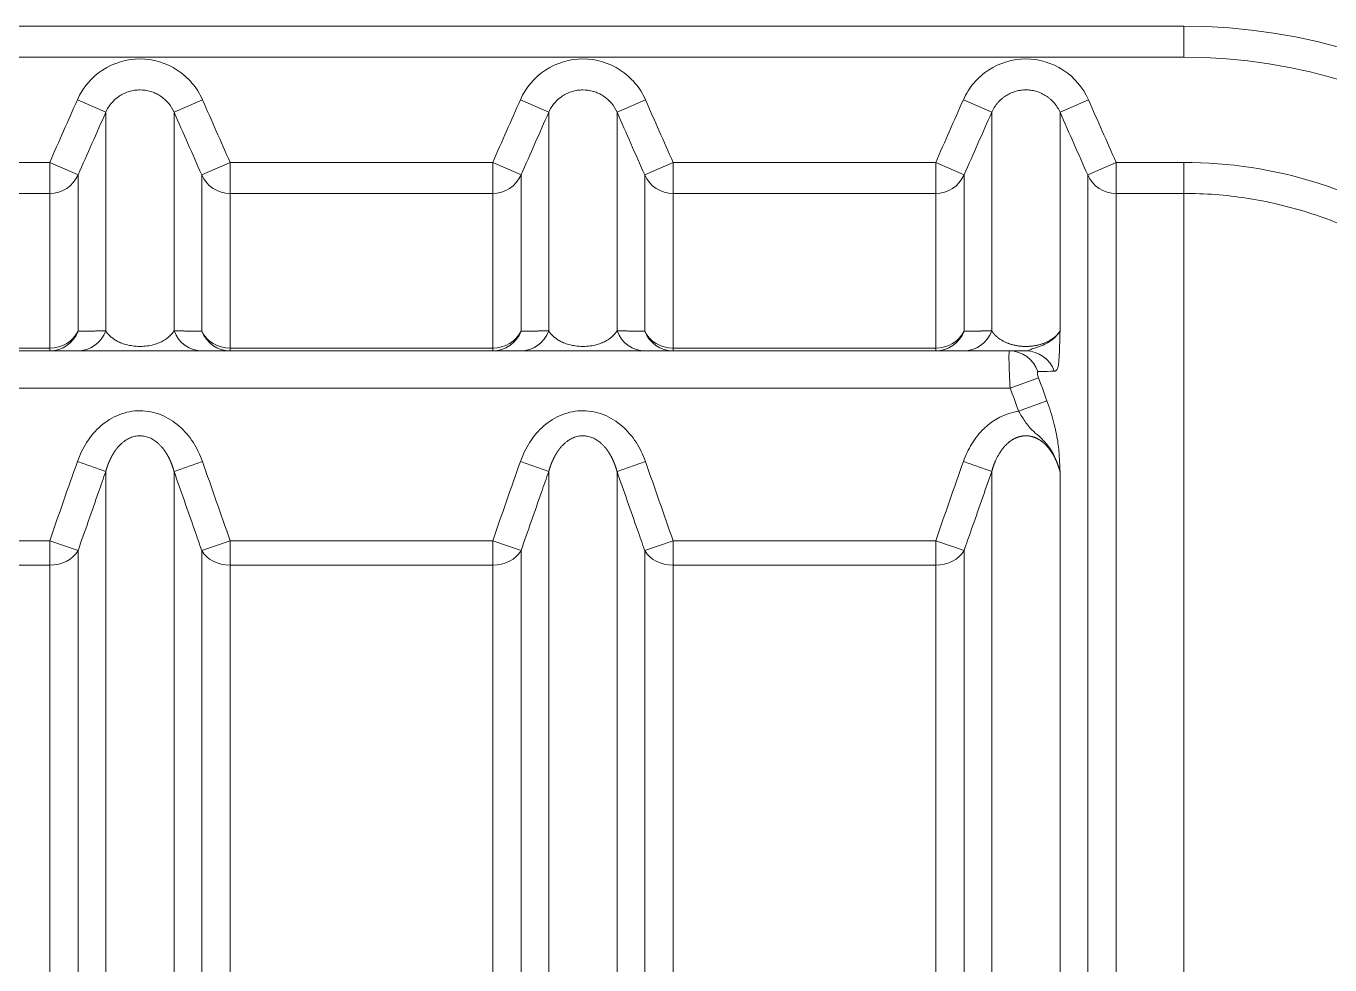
# Model space of a CAD drawing. Header units: millimetres. Extents: x 4664 to 8864, y -38 to 2932.
# Drawn here: x 8226.1 to 8281, y 2253.3 to 2292.8 of the extents above; entities that cross this region are included whole.
import ezdxf

# ---------------------------------------------------------------- set-up
doc = ezdxf.new("R2010")
doc.units = ezdxf.units.MM

msp = doc.modelspace()

# ---------------------------------------------------------------- linework, layer by layer
at = {"lineweight": 5}
for p, q in [((8112.339, 2292.815), (8274.819, 2292.815)), ((8274.819, 2291.509), (8274.819, 2292.815)), ((8274.819, 2291.509), (8112.339, 2291.509)), ((8228.245, 2289.714), (8229.44, 2289.187)), ((8233.507, 2289.714), (8232.313, 2289.187)), ((8246.894, 2289.714), (8248.088, 2289.187)), ((8252.156, 2289.714), (8250.961, 2289.187)), ((8265.542, 2289.714), (8266.737, 2289.187)), ((8270.805, 2289.714), (8269.61, 2289.187)), ((8229.44, 2279.979), (8229.44, 2289.187)), ((8232.313, 2279.979), (8232.313, 2289.187)), ((8248.088, 2279.979), (8248.088, 2289.187)), ((8250.961, 2279.979), (8250.961, 2289.187)), ((8266.737, 2279.979), (8266.737, 2289.187)), ((8269.61, 2279.979), (8269.61, 2289.187)), ((8216.024, 2287.073), (8227.08, 2287.073)), ((8227.08, 2287.073), (8228.274, 2286.546)), ((8227.08, 2287.073), (8227.08, 2279.135)), ((8234.673, 2287.073), (8233.478, 2286.546)), ((8234.673, 2287.073), (8245.728, 2287.073)), ((8234.673, 2287.073), (8234.673, 2279.135)), ((8245.728, 2287.073), (8246.923, 2286.546)), ((8245.728, 2287.073), (8245.728, 2279.135)), ((8253.321, 2287.073), (8252.127, 2286.546)), ((8253.321, 2287.073), (8264.377, 2287.073)), ((8253.321, 2287.073), (8253.321, 2279.135)), ((8264.377, 2287.073), (8265.572, 2286.546)), ((8264.377, 2287.073), (8264.377, 2279.135)), ((8271.97, 2287.073), (8270.775, 2286.546)), ((8271.97, 2287.073), (8274.819, 2287.073)), ((8271.97, 2224.879), (8271.97, 2287.073)), ((8274.819, 2287.073), (8274.819, 2224.879)), ((8228.274, 2286.546), (8228.274, 2279.962)), ((8233.478, 2279.962), (8233.478, 2286.546)), ((8246.923, 2286.546), (8246.923, 2279.962)), ((8252.127, 2279.962), (8252.127, 2286.546)), ((8265.572, 2279.962), (8265.572, 2286.546)), ((8270.775, 2286.546), (8270.775, 2225.776)), ((8227.08, 2285.768), (8216.024, 2285.768)), ((8245.728, 2285.768), (8234.673, 2285.768)), ((8264.377, 2285.768), (8253.321, 2285.768)), ((8274.819, 2285.768), (8271.97, 2285.768)), ((8267.481, 2279.135), (8119.677, 2279.135)), ((8216.024, 2279.255), (8227.08, 2279.255)), ((8234.673, 2279.255), (8245.728, 2279.255)), ((8253.321, 2279.255), (8264.377, 2279.255)), ((8268.707, 2278.004), (8267.512, 2277.568)), ((8119.646, 2277.568), (8267.512, 2277.568)), ((8269.062, 2277.028), (8267.867, 2276.594)), ((8229.44, 2274.057), (8228.245, 2274.478)), ((8232.313, 2274.057), (8233.507, 2274.478)), ((8248.088, 2274.057), (8246.894, 2274.478)), ((8250.961, 2274.057), (8252.156, 2274.478)), ((8266.737, 2274.057), (8265.542, 2274.478)), ((8229.44, 2222.134), (8229.44, 2274.057)), ((8232.313, 2217.773), (8232.313, 2274.057)), ((8248.088, 2217.773), (8248.088, 2274.057)), ((8250.961, 2217.773), (8250.961, 2274.057)), ((8266.737, 2218.648), (8266.737, 2274.057)), ((8269.61, 2221.962), (8269.61, 2274.057)), ((8216.024, 2271.134), (8227.08, 2271.134)), ((8228.274, 2270.722), (8227.08, 2271.134)), ((8227.08, 2271.134), (8227.08, 2234.135)), ((8233.478, 2270.722), (8234.673, 2271.134)), ((8234.673, 2271.134), (8245.728, 2271.134)), ((8234.673, 2217.553), (8234.673, 2271.134)), ((8246.923, 2270.722), (8245.728, 2271.134)), ((8245.728, 2217.553), (8245.728, 2271.134)), ((8252.127, 2270.722), (8253.321, 2271.134)), ((8253.321, 2271.134), (8264.377, 2271.134)), ((8253.321, 2271.134), (8253.321, 2217.553)), ((8265.572, 2270.722), (8264.377, 2271.134)), ((8264.377, 2271.134), (8264.377, 2217.514)), ((8228.274, 2234.352), (8228.274, 2270.722)), ((8233.478, 2270.722), (8233.478, 2218.747)), ((8246.923, 2218.747), (8246.923, 2270.722)), ((8252.127, 2270.722), (8252.127, 2218.747)), ((8265.572, 2270.722), (8265.572, 2218.785)), ((8227.08, 2270.114), (8216.024, 2270.114)), ((8245.728, 2270.114), (8234.673, 2270.114)), ((8264.377, 2270.114), (8253.321, 2270.114))]:
    msp.add_line(p, q, dxfattribs=at)
for radius in [24.377, 23.071]:
    msp.add_arc((8274.819, 2268.437), radius, 20.0316, 90, dxfattribs=at)
at = {"lineweight": 5, "extrusion": (0, 0, -1)}
for centre, major_axis, ratio, start_param, end_param in [((8227.08, 2287.073), (1.306, 0), 0.998861, 0.415831, 1.570796), ((8234.673, 2287.073), (1.306, 0), 0.998861, 1.570796, 2.725761), ((8245.728, 2287.073), (1.306, 0), 0.998861, 0.415831, 1.570796), ((8253.321, 2287.073), (1.306, 0), 0.998861, 1.570796, 2.725761), ((8264.377, 2287.073), (-1.306, 0), 0.998861, 3.557424, 4.712389), ((8271.97, 2287.073), (-1.306, 0), 0.998861, 4.712389, 5.867354), ((8227.08, 2280.441), (1.306, 0), 0.907984, 0.415831, 1.570796), ((8227.08, 2280.441), (0, -1.306), 0.98331, 5.087935, 6.283185), ((8228.245, 2280.441), (0, -1.306), 0.978111, 5.074213, 6.283185), ((8233.507, 2280.441), (0, -1.306), 0.978111, 0, 1.208972), ((8234.673, 2280.441), (1.306, 0), 0.907984, 1.570796, 2.725761), ((8234.673, 2280.441), (0, -1.306), 0.98331, 0, 1.19525), ((8245.728, 2280.441), (1.306, 0), 0.907984, 0.415831, 1.570796), ((8245.728, 2280.441), (0, -1.306), 0.98331, 5.087935, 6.283185), ((8246.894, 2280.441), (0, -1.306), 0.978111, 5.074213, 6.283185), ((8252.156, 2280.441), (0, -1.306), 0.978111, 0, 1.208972), ((8253.321, 2280.441), (1.306, 0), 0.907984, 1.570796, 2.725761), ((8253.321, 2280.441), (0, -1.306), 0.98331, 0, 1.19525), ((8264.377, 2280.441), (-1.306, 0), 0.907984, 3.557424, 4.712389), ((8264.377, 2280.441), (0, -1.306), 0.98331, 5.087935, 6.283185), ((8265.542, 2280.441), (0, -1.306), 0.978111, 5.074213, 6.283185), ((8267.481, 2277.829), (0, -1.306), 0.971, 3.141593, 4.370438), ((8268.175, 2277.829), (0, -1.306), 0.973612, 3.141593, 4.362978), ((8227.08, 2271.134), (-1.306, 0), 0.780444, 3.557424, 4.712389), ((8234.673, 2271.134), (-1.306, 0), 0.780444, 4.712389, 5.867354), ((8245.728, 2271.134), (-1.306, 0), 0.780444, 3.557424, 4.712389), ((8253.321, 2271.134), (-1.306, 0), 0.780444, 4.712389, 5.867354), ((8264.377, 2271.134), (1.306, 0), 0.780444, 0.415831, 1.570796)]:
    msp.add_ellipse(centre, major_axis=major_axis, ratio=ratio, start_param=start_param, end_param=end_param, dxfattribs=at)
at = {"lineweight": 5}
for points, knots in [([(8228.245, 2289.714), (8228.471, 2290.226), (8228.841, 2290.66), (8229.771, 2291.267), (8230.326, 2291.431), (8231.428, 2291.43), (8231.985, 2291.265), (8232.679, 2290.811), (8232.889, 2290.627), (8233.248, 2290.203), (8233.395, 2289.97), (8233.507, 2289.714)], [0, 0, 0, 0, 0.25, 0.25, 0.5, 0.5, 0.75, 0.75, 0.875, 0.875, 1, 1, 1, 1]), ([(8246.894, 2289.714), (8247.119, 2290.226), (8247.49, 2290.66), (8248.42, 2291.267), (8248.974, 2291.431), (8250.077, 2291.43), (8250.634, 2291.265), (8251.328, 2290.811), (8251.538, 2290.627), (8251.897, 2290.203), (8252.043, 2289.97), (8252.156, 2289.714)], [0, 0, 0, 0, 0.25, 0.25, 0.5, 0.5, 0.75, 0.75, 0.875, 0.875, 1, 1, 1, 1]), ([(8270.805, 2289.714), (8270.579, 2290.226), (8270.208, 2290.66), (8269.278, 2291.267), (8268.724, 2291.431), (8267.621, 2291.43), (8267.064, 2291.265), (8266.37, 2290.811), (8266.161, 2290.627), (8265.802, 2290.203), (8265.655, 2289.97), (8265.542, 2289.714)], [0, 0, 0, 0, 0.25, 0.25, 0.5, 0.5, 0.75, 0.75, 0.875, 0.875, 1, 1, 1, 1]), ([(8232.313, 2289.187), (8232.251, 2289.327), (8232.171, 2289.455), (8232.024, 2289.628), (8231.97, 2289.683), (8231.857, 2289.783), (8231.797, 2289.829), (8231.671, 2289.911), (8231.604, 2289.948), (8231.467, 2290.012), (8231.396, 2290.039), (8231.18, 2290.103), (8231.027, 2290.126), (8230.801, 2290.126), (8230.726, 2290.12), (8230.576, 2290.099), (8230.501, 2290.082), (8230.357, 2290.039), (8230.287, 2290.013), (8230.15, 2289.949), (8230.083, 2289.912), (8229.892, 2289.788), (8229.779, 2289.688), (8229.582, 2289.455), (8229.501, 2289.327), (8229.44, 2289.187)], [0, 0, 0, 0, 0.125, 0.125, 0.1875, 0.1875, 0.25, 0.25, 0.3125, 0.3125, 0.375, 0.375, 0.5, 0.5, 0.5625, 0.5625, 0.625, 0.625, 0.6875, 0.6875, 0.75, 0.75, 0.875, 0.875, 1, 1, 1, 1]), ([(8250.961, 2289.187), (8250.9, 2289.327), (8250.82, 2289.455), (8250.673, 2289.628), (8250.619, 2289.683), (8250.506, 2289.783), (8250.446, 2289.829), (8250.32, 2289.911), (8250.253, 2289.948), (8250.115, 2290.012), (8250.045, 2290.039), (8249.828, 2290.103), (8249.676, 2290.126), (8249.45, 2290.126), (8249.375, 2290.12), (8249.225, 2290.099), (8249.15, 2290.082), (8249.006, 2290.039), (8248.935, 2290.013), (8248.798, 2289.949), (8248.731, 2289.912), (8248.541, 2289.788), (8248.428, 2289.688), (8248.23, 2289.455), (8248.15, 2289.327), (8248.088, 2289.187)], [0, 0, 0, 0, 0.125, 0.125, 0.1875, 0.1875, 0.25, 0.25, 0.3125, 0.3125, 0.375, 0.375, 0.5, 0.5, 0.5625, 0.5625, 0.625, 0.625, 0.6875, 0.6875, 0.75, 0.75, 0.875, 0.875, 1, 1, 1, 1]), ([(8266.737, 2289.187), (8266.754, 2289.225), (8266.772, 2289.263), (8266.811, 2289.335), (8266.832, 2289.371), (8266.876, 2289.439), (8266.899, 2289.473), (8266.948, 2289.537), (8266.999, 2289.599), (8267.081, 2289.684), (8267.168, 2289.763), (8267.26, 2289.834), (8267.355, 2289.897), (8267.453, 2289.952), (8267.554, 2289.999), (8267.656, 2290.039), (8267.725, 2290.061), (8267.829, 2290.089), (8267.898, 2290.103), (8268.002, 2290.117), (8268.036, 2290.12), (8268.088, 2290.124), (8268.114, 2290.125), (8268.139, 2290.125), (8268.156, 2290.126), (8268.165, 2290.126), (8268.241, 2290.126), (8268.31, 2290.121), (8268.448, 2290.103), (8268.517, 2290.089), (8268.621, 2290.061), (8268.69, 2290.039), (8268.792, 2290), (8268.893, 2289.952), (8268.991, 2289.897), (8269.087, 2289.834), (8269.178, 2289.763), (8269.266, 2289.685), (8269.348, 2289.599), (8269.399, 2289.537), (8269.447, 2289.473), (8269.471, 2289.44), (8269.515, 2289.371), (8269.536, 2289.336), (8269.575, 2289.263), (8269.593, 2289.225), (8269.61, 2289.187)], [0, 0, 0, 0, 0.03125, 0.03125, 0.0625, 0.0625, 0.09375, 0.09375, 0.125, 0.15625, 0.1875, 0.21875, 0.25, 0.28125, 0.3125, 0.34375, 0.375, 0.375, 0.4375, 0.4375, 0.46875, 0.46875, 0.484375, 0.492188, 0.492188, 0.5, 0.5, 0.5625, 0.5625, 0.625, 0.625, 0.65625, 0.6875, 0.71875, 0.75, 0.78125, 0.8125, 0.84375, 0.875, 0.90625, 0.90625, 0.9375, 0.9375, 0.96875, 0.96875, 1, 1, 1, 1]), ([(8274.819, 2287.073), (8276.742, 2287.073), (8278.614, 2286.783), (8280.895, 2286.064), (8281.349, 2285.902), (8282.235, 2285.546), (8282.669, 2285.352), (8283.945, 2284.722), (8284.76, 2284.24), (8286.322, 2283.148), (8287.069, 2282.534), (8288.442, 2281.22), (8289.075, 2280.514), (8290.232, 2279.008), (8290.76, 2278.201), (8291.681, 2276.523), (8292.077, 2275.652), (8292.405, 2274.749)], [0, 0, 0, 0, 0.25, 0.25, 0.3125, 0.3125, 0.375, 0.375, 0.5, 0.5, 0.625, 0.625, 0.75, 0.75, 0.875, 0.875, 1, 1, 1, 1]), ([(8291.178, 2274.303), (8290.873, 2275.143), (8290.505, 2275.953), (8289.862, 2277.124), (8289.632, 2277.508), (8289.144, 2278.254), (8288.888, 2278.615), (8288.08, 2279.666), (8287.492, 2280.323), (8286.534, 2281.24), (8286.202, 2281.535), (8285.512, 2282.101), (8285.156, 2282.371), (8284.067, 2283.133), (8283.308, 2283.582), (8282.121, 2284.167), (8281.717, 2284.348), (8280.893, 2284.679), (8280.471, 2284.83), (8279.198, 2285.231), (8278.338, 2285.431), (8276.596, 2285.7), (8275.713, 2285.768), (8274.819, 2285.768)], [0, 0, 0, 0, 0.125, 0.125, 0.1875, 0.1875, 0.25, 0.25, 0.375, 0.375, 0.4375, 0.4375, 0.5, 0.5, 0.625, 0.625, 0.6875, 0.6875, 0.75, 0.75, 0.875, 0.875, 1, 1, 1, 1]), ([(8229.44, 2279.979), (8229.484, 2279.907), (8229.539, 2279.837), (8229.646, 2279.734), (8229.686, 2279.7), (8229.775, 2279.633), (8229.825, 2279.6), (8229.935, 2279.537), (8229.996, 2279.506), (8230.133, 2279.449), (8230.208, 2279.423), (8230.372, 2279.377), (8230.464, 2279.357), (8230.661, 2279.33), (8230.768, 2279.322), (8230.979, 2279.322), (8231.086, 2279.329), (8231.283, 2279.356), (8231.376, 2279.376), (8231.542, 2279.422), (8231.618, 2279.449), (8231.755, 2279.506), (8231.815, 2279.536), (8231.981, 2279.63), (8232.069, 2279.698), (8232.213, 2279.836), (8232.269, 2279.907), (8232.313, 2279.979)], [0, 0, 0, 0, 0.125, 0.125, 0.1875, 0.1875, 0.25, 0.25, 0.3125, 0.3125, 0.375, 0.375, 0.4375, 0.4375, 0.5, 0.5, 0.5625, 0.5625, 0.625, 0.625, 0.6875, 0.6875, 0.75, 0.75, 0.875, 0.875, 1, 1, 1, 1]), ([(8248.088, 2279.979), (8248.132, 2279.907), (8248.188, 2279.837), (8248.295, 2279.734), (8248.335, 2279.7), (8248.424, 2279.633), (8248.473, 2279.6), (8248.584, 2279.537), (8248.645, 2279.506), (8248.781, 2279.449), (8248.856, 2279.423), (8249.021, 2279.377), (8249.113, 2279.357), (8249.31, 2279.33), (8249.417, 2279.322), (8249.628, 2279.322), (8249.734, 2279.329), (8249.932, 2279.356), (8250.025, 2279.376), (8250.191, 2279.422), (8250.267, 2279.449), (8250.403, 2279.506), (8250.464, 2279.536), (8250.629, 2279.63), (8250.718, 2279.698), (8250.861, 2279.836), (8250.917, 2279.907), (8250.961, 2279.979)], [0, 0, 0, 0, 0.125, 0.125, 0.1875, 0.1875, 0.25, 0.25, 0.3125, 0.3125, 0.375, 0.375, 0.4375, 0.4375, 0.5, 0.5, 0.5625, 0.5625, 0.625, 0.625, 0.6875, 0.6875, 0.75, 0.75, 0.875, 0.875, 1, 1, 1, 1]), ([(8266.737, 2279.979), (8266.732, 2279.979), (8266.722, 2279.978), (8266.707, 2279.978), (8266.693, 2279.978), (8266.678, 2279.978), (8266.663, 2279.978), (8266.649, 2279.977), (8266.634, 2279.977), (8266.619, 2279.977), (8266.605, 2279.977), (8266.59, 2279.977), (8266.576, 2279.976), (8266.561, 2279.976), (8266.547, 2279.976), (8266.532, 2279.976), (8266.518, 2279.976), (8266.503, 2279.975), (8266.489, 2279.975), (8266.475, 2279.975), (8266.46, 2279.975), (8266.446, 2279.975), (8266.432, 2279.974), (8266.418, 2279.974), (8266.403, 2279.974), (8266.389, 2279.974), (8266.375, 2279.974), (8266.361, 2279.973), (8266.347, 2279.973), (8266.333, 2279.973), (8266.319, 2279.973), (8266.304, 2279.973), (8266.29, 2279.972), (8266.276, 2279.972), (8266.263, 2279.972), (8266.249, 2279.972), (8266.235, 2279.972), (8266.221, 2279.971), (8266.207, 2279.971), (8266.193, 2279.971), (8266.179, 2279.971), (8266.165, 2279.971), (8266.152, 2279.97), (8266.138, 2279.97), (8266.124, 2279.97), (8266.111, 2279.97), (8266.097, 2279.97), (8266.083, 2279.969), (8266.07, 2279.969), (8266.056, 2279.969), (8266.043, 2279.969), (8266.029, 2279.969), (8266.016, 2279.968), (8266.002, 2279.968), (8265.989, 2279.968), (8265.975, 2279.968), (8265.962, 2279.968), (8265.948, 2279.967), (8265.935, 2279.967), (8265.922, 2279.967), (8265.908, 2279.967), (8265.895, 2279.967), (8265.882, 2279.966), (8265.869, 2279.966), (8265.856, 2279.966), (8265.842, 2279.966), (8265.829, 2279.966), (8265.816, 2279.966), (8265.803, 2279.965), (8265.79, 2279.965), (8265.777, 2279.965), (8265.764, 2279.965), (8265.751, 2279.965), (8265.738, 2279.964), (8265.725, 2279.964), (8265.712, 2279.964), (8265.699, 2279.964), (8265.686, 2279.964), (8265.673, 2279.963), (8265.661, 2279.963), (8265.648, 2279.963), (8265.635, 2279.963), (8265.622, 2279.963), (8265.61, 2279.962), (8265.597, 2279.962), (8265.584, 2279.962), (8265.576, 2279.962), (8265.572, 2279.962)], [0, 0, 0, 0, 0.011921, 0.023839, 0.035752, 0.047661, 0.059566, 0.071468, 0.083365, 0.095258, 0.107147, 0.119033, 0.130914, 0.142792, 0.154665, 0.166535, 0.178401, 0.190263, 0.202121, 0.213975, 0.225826, 0.237672, 0.249515, 0.261354, 0.273189, 0.28502, 0.296847, 0.308671, 0.320491, 0.332307, 0.34412, 0.355928, 0.367733, 0.379535, 0.391332, 0.403126, 0.414916, 0.426703, 0.438486, 0.450265, 0.462041, 0.473813, 0.485581, 0.497346, 0.509107, 0.520865, 0.532619, 0.54437, 0.556117, 0.56786, 0.5796, 0.591337, 0.60307, 0.614799, 0.626525, 0.638248, 0.649967, 0.661683, 0.673395, 0.685104, 0.69681, 0.708512, 0.720211, 0.731906, 0.743598, 0.755287, 0.766972, 0.778654, 0.790333, 0.802008, 0.813681, 0.825349, 0.837015, 0.848678, 0.860337, 0.871993, 0.883646, 0.895295, 0.906942, 0.918585, 0.930225, 0.941862, 0.953496, 0.965126, 0.976754, 0.988379, 1, 1, 1, 1]), ([(8269.61, 2279.979), (8269.609, 2279.977), (8269.608, 2279.975), (8269.605, 2279.971), (8269.603, 2279.967), (8269.601, 2279.964), (8269.598, 2279.96), (8269.596, 2279.956), (8269.593, 2279.953), (8269.591, 2279.949), (8269.589, 2279.945), (8269.586, 2279.942), (8269.584, 2279.938), (8269.581, 2279.935), (8269.579, 2279.931), (8269.576, 2279.927), (8269.574, 2279.924), (8269.571, 2279.92), (8269.569, 2279.917), (8269.566, 2279.913), (8269.563, 2279.91), (8269.561, 2279.906), (8269.558, 2279.903), (8269.555, 2279.899), (8269.553, 2279.896), (8269.55, 2279.892), (8269.547, 2279.889), (8269.545, 2279.885), (8269.542, 2279.882), (8269.539, 2279.878), (8269.537, 2279.875), (8269.534, 2279.871), (8269.531, 2279.868), (8269.528, 2279.865), (8269.525, 2279.861), (8269.523, 2279.858), (8269.52, 2279.854), (8269.517, 2279.851), (8269.514, 2279.848), (8269.511, 2279.844), (8269.508, 2279.841), (8269.505, 2279.838), (8269.502, 2279.834), (8269.499, 2279.831), (8269.496, 2279.828), (8269.494, 2279.825), (8269.491, 2279.821), (8269.488, 2279.818), (8269.485, 2279.815), (8269.482, 2279.812), (8269.478, 2279.808), (8269.475, 2279.805), (8269.472, 2279.802), (8269.469, 2279.799), (8269.466, 2279.796), (8269.463, 2279.792), (8269.46, 2279.789), (8269.457, 2279.786), (8269.454, 2279.783), (8269.451, 2279.78), (8269.447, 2279.777), (8269.444, 2279.774), (8269.441, 2279.77), (8269.438, 2279.767), (8269.435, 2279.764), (8269.431, 2279.761), (8269.428, 2279.758), (8269.425, 2279.755), (8269.422, 2279.752), (8269.418, 2279.749), (8269.415, 2279.746), (8269.412, 2279.743), (8269.408, 2279.74), (8269.405, 2279.737), (8269.402, 2279.734), (8269.398, 2279.731), (8269.395, 2279.728), (8269.392, 2279.725), (8269.388, 2279.722), (8269.385, 2279.719), (8269.382, 2279.717), (8269.378, 2279.714), (8269.375, 2279.711), (8269.371, 2279.708), (8269.368, 2279.705), (8269.364, 2279.702), (8269.361, 2279.699), (8269.357, 2279.696), (8269.354, 2279.694), (8269.35, 2279.691), (8269.347, 2279.688), (8269.343, 2279.685), (8269.34, 2279.683), (8269.336, 2279.68), (8269.333, 2279.677), (8269.329, 2279.674), (8269.326, 2279.672), (8269.322, 2279.669), (8269.318, 2279.666), (8269.315, 2279.663), (8269.311, 2279.661), (8269.308, 2279.658), (8269.304, 2279.655), (8269.3, 2279.653), (8269.297, 2279.65), (8269.293, 2279.648), (8269.289, 2279.645), (8269.286, 2279.642), (8269.282, 2279.64), (8269.278, 2279.637), (8269.275, 2279.635), (8269.271, 2279.632), (8269.267, 2279.629), (8269.263, 2279.627), (8269.26, 2279.624), (8269.256, 2279.622), (8269.252, 2279.619), (8269.248, 2279.617), (8269.245, 2279.614), (8269.241, 2279.612), (8269.222, 2279.6), (8269.189, 2279.579), (8269.137, 2279.55), (8269.084, 2279.523), (8269.03, 2279.497), (8268.974, 2279.474), (8268.917, 2279.451), (8268.859, 2279.431), (8268.8, 2279.412), (8268.739, 2279.395), (8268.678, 2279.38), (8268.617, 2279.366), (8268.554, 2279.355), (8268.491, 2279.345), (8268.428, 2279.336), (8268.364, 2279.33), (8268.3, 2279.325), (8268.236, 2279.323), (8268.175, 2279.322), (8268.115, 2279.322), (8268.058, 2279.325), (8268, 2279.328), (8267.943, 2279.334), (8267.886, 2279.34), (8267.829, 2279.349), (8267.773, 2279.358), (8267.717, 2279.369), (8267.662, 2279.382), (8267.607, 2279.395), (8267.553, 2279.411), (8267.5, 2279.427), (8267.447, 2279.445), (8267.395, 2279.465), (8267.345, 2279.485), (8267.295, 2279.507), (8267.247, 2279.531), (8267.199, 2279.556), (8267.153, 2279.582), (8267.122, 2279.602), (8267.103, 2279.614), (8267.096, 2279.618), (8267.09, 2279.623), (8267.083, 2279.627), (8267.076, 2279.632), (8267.069, 2279.637), (8267.063, 2279.641), (8267.056, 2279.646), (8267.049, 2279.651), (8267.043, 2279.655), (8267.036, 2279.66), (8267.03, 2279.665), (8267.023, 2279.67), (8267.017, 2279.675), (8267.01, 2279.68), (8267.004, 2279.685), (8266.998, 2279.69), (8266.991, 2279.695), (8266.985, 2279.7), (8266.979, 2279.705), (8266.973, 2279.71), (8266.967, 2279.715), (8266.96, 2279.721), (8266.954, 2279.726), (8266.948, 2279.731), (8266.942, 2279.737), (8266.936, 2279.742), (8266.93, 2279.747), (8266.924, 2279.753), (8266.918, 2279.758), (8266.913, 2279.764), (8266.907, 2279.769), (8266.901, 2279.775), (8266.895, 2279.781), (8266.89, 2279.786), (8266.884, 2279.792), (8266.879, 2279.798), (8266.873, 2279.803), (8266.867, 2279.809), (8266.862, 2279.815), (8266.857, 2279.821), (8266.851, 2279.827), (8266.846, 2279.833), (8266.841, 2279.839), (8266.835, 2279.845), (8266.83, 2279.851), (8266.825, 2279.857), (8266.82, 2279.863), (8266.815, 2279.869), (8266.81, 2279.875), (8266.805, 2279.881), (8266.8, 2279.888), (8266.795, 2279.894), (8266.79, 2279.9), (8266.786, 2279.907), (8266.781, 2279.913), (8266.776, 2279.919), (8266.772, 2279.926), (8266.767, 2279.932), (8266.763, 2279.939), (8266.758, 2279.945), (8266.754, 2279.952), (8266.75, 2279.959), (8266.745, 2279.965), (8266.741, 2279.972), (8266.738, 2279.976), (8266.737, 2279.979)], [0, 0, 0, 0, 0.002514, 0.005021, 0.00752, 0.010013, 0.012498, 0.014977, 0.017448, 0.019913, 0.02237, 0.02482, 0.027263, 0.029699, 0.032128, 0.03455, 0.036964, 0.039372, 0.041773, 0.044166, 0.046552, 0.048932, 0.051304, 0.053669, 0.056027, 0.058378, 0.060722, 0.063059, 0.065389, 0.067711, 0.070027, 0.072336, 0.074637, 0.076931, 0.079219, 0.081499, 0.083772, 0.086038, 0.088297, 0.090549, 0.092794, 0.095031, 0.097262, 0.099486, 0.101702, 0.103912, 0.106114, 0.108309, 0.110498, 0.112679, 0.114853, 0.11702, 0.11918, 0.121333, 0.123478, 0.125617, 0.127749, 0.129873, 0.131991, 0.134101, 0.136205, 0.138301, 0.14039, 0.142473, 0.144548, 0.146616, 0.148677, 0.150731, 0.152778, 0.154818, 0.15685, 0.158876, 0.160895, 0.162906, 0.164911, 0.166909, 0.168899, 0.170883, 0.172859, 0.174828, 0.176791, 0.178746, 0.180694, 0.182635, 0.18457, 0.186497, 0.188417, 0.19033, 0.192236, 0.194135, 0.196027, 0.197912, 0.19979, 0.201661, 0.203525, 0.205382, 0.207231, 0.209074, 0.21091, 0.212739, 0.214561, 0.216376, 0.218183, 0.219984, 0.221778, 0.223565, 0.225345, 0.227118, 0.228883, 0.230642, 0.232394, 0.234139, 0.235877, 0.237608, 0.239332, 0.241049, 0.242759, 0.244462, 0.246158, 0.247847, 0.249529, 0.270675, 0.290846, 0.310051, 0.328303, 0.345614, 0.362001, 0.377483, 0.392086, 0.405836, 0.41877, 0.430929, 0.442364, 0.453136, 0.463321, 0.473004, 0.48229, 0.491292, 0.50014, 0.50808, 0.516138, 0.524408, 0.532974, 0.541916, 0.5513, 0.561186, 0.571624, 0.582656, 0.594318, 0.60664, 0.619647, 0.633362, 0.647801, 0.66298, 0.678912, 0.695608, 0.713077, 0.731328, 0.750365, 0.753403, 0.756464, 0.759548, 0.762654, 0.765783, 0.768934, 0.772108, 0.775306, 0.778525, 0.781768, 0.785034, 0.788322, 0.791633, 0.794967, 0.798324, 0.801703, 0.805106, 0.808531, 0.81198, 0.815451, 0.818945, 0.822462, 0.826003, 0.829566, 0.833151, 0.83676, 0.840392, 0.844047, 0.847725, 0.851426, 0.85515, 0.858897, 0.862666, 0.866459, 0.870275, 0.874114, 0.877976, 0.881861, 0.885769, 0.8897, 0.893654, 0.897631, 0.901631, 0.905654, 0.909701, 0.91377, 0.917862, 0.921978, 0.926116, 0.930278, 0.934462, 0.93867, 0.942901, 0.947155, 0.951432, 0.955732, 0.960055, 0.964401, 0.96877, 0.973162, 0.977577, 0.982016, 0.986477, 0.990962, 0.995469, 1, 1, 1, 1]), ([(8268.175, 2279.135), (8268.217, 2279.135), (8268.259, 2279.144), (8268.357, 2279.179), (8268.415, 2279.206), (8268.55, 2279.255), (8268.603, 2279.273), (8268.712, 2279.311), (8268.769, 2279.331), (8268.925, 2279.391), (8269.013, 2279.433), (8269.238, 2279.558), (8269.341, 2279.643), (8269.505, 2279.812), (8269.564, 2279.896), (8269.61, 2279.979)], [0, 0, 0, 0, 0.125, 0.125, 0.25, 0.25, 0.3125, 0.3125, 0.375, 0.375, 0.5, 0.5, 0.75, 0.75, 1, 1, 1, 1]), ([(8269.61, 2279.979), (8269.606, 2279.812), (8269.601, 2279.643), (8269.591, 2279.303), (8269.586, 2279.132), (8269.574, 2278.878), (8269.569, 2278.794), (8269.56, 2278.673), (8269.557, 2278.633), (8269.548, 2278.557), (8269.542, 2278.521), (8269.522, 2278.421), (8269.501, 2278.367), (8269.446, 2278.295), (8269.412, 2278.277), (8269.37, 2278.276)], [0, 0, 0, 0, 0.25, 0.25, 0.5, 0.5, 0.625, 0.625, 0.6875, 0.6875, 0.75, 0.75, 0.875, 0.875, 1, 1, 1, 1]), ([(8267.512, 2277.568), (8267.5, 2277.764), (8267.49, 2277.964), (8267.477, 2278.247), (8267.474, 2278.337), (8267.468, 2278.509), (8267.465, 2278.591), (8267.461, 2278.814), (8267.461, 2278.934), (8267.467, 2279.094), (8267.473, 2279.135), (8267.481, 2279.135)], [0, 0, 0, 0, 0.25, 0.25, 0.375, 0.375, 0.5, 0.5, 0.75, 0.75, 1, 1, 1, 1]), ([(8268.676, 2278.267), (8268.67, 2278.267), (8268.666, 2278.264), (8268.659, 2278.251), (8268.657, 2278.24), (8268.656, 2278.21), (8268.658, 2278.191), (8268.665, 2278.145), (8268.671, 2278.118), (8268.687, 2278.062), (8268.696, 2278.033), (8268.707, 2278.004)], [0, 0, 0, 0, 0.162741, 0.162741, 0.357273, 0.357273, 0.563028, 0.563028, 0.782241, 0.782241, 1, 1, 1, 1]), ([(8269.37, 2278.276), (8269.172, 2278.273), (8268.97, 2278.271), (8268.735, 2278.268), (8268.705, 2278.267), (8268.676, 2278.267)], [0, 0, 0, 0, 0.875371, 0.875371, 1, 1, 1, 1]), ([(8269.062, 2277.028), (8269.17, 2276.731), (8269.263, 2276.435), (8269.379, 2276.002), (8269.412, 2275.863), (8269.47, 2275.595), (8269.493, 2275.465), (8269.531, 2275.219), (8269.545, 2275.104), (8269.566, 2274.883), (8269.574, 2274.778), (8269.593, 2274.464), (8269.602, 2274.261), (8269.61, 2274.057)], [0, 0, 0, 0, 0.25, 0.25, 0.375, 0.375, 0.5, 0.5, 0.625, 0.625, 0.75, 0.75, 1, 1, 1, 1]), ([(8233.507, 2274.478), (8233.407, 2274.763), (8233.277, 2275.033), (8232.951, 2275.537), (8232.753, 2275.77), (8232.301, 2276.164), (8232.041, 2276.329), (8231.487, 2276.551), (8231.184, 2276.613), (8230.585, 2276.615), (8230.281, 2276.556), (8229.722, 2276.334), (8229.461, 2276.171), (8229.005, 2275.777), (8228.807, 2275.544), (8228.479, 2275.039), (8228.346, 2274.764), (8228.245, 2274.478)], [0, 0, 0, 0, 0.125, 0.125, 0.25, 0.25, 0.375, 0.375, 0.5, 0.5, 0.625, 0.625, 0.75, 0.75, 0.875, 0.875, 1, 1, 1, 1]), ([(8252.156, 2274.478), (8252.055, 2274.763), (8251.925, 2275.033), (8251.6, 2275.537), (8251.402, 2275.77), (8250.95, 2276.164), (8250.689, 2276.329), (8250.136, 2276.551), (8249.832, 2276.613), (8249.233, 2276.615), (8248.93, 2276.556), (8248.37, 2276.334), (8248.109, 2276.171), (8247.654, 2275.777), (8247.456, 2275.544), (8247.127, 2275.039), (8246.994, 2274.764), (8246.894, 2274.478)], [0, 0, 0, 0, 0.125, 0.125, 0.25, 0.25, 0.375, 0.375, 0.5, 0.5, 0.625, 0.625, 0.75, 0.75, 0.875, 0.875, 1, 1, 1, 1]), ([(8265.542, 2274.478), (8265.635, 2274.74), (8265.752, 2274.988), (8266.04, 2275.455), (8266.214, 2275.676), (8266.808, 2276.248), (8267.318, 2276.521), (8267.867, 2276.594)], [0, 0, 0, 0, 0.25, 0.25, 0.5, 0.5, 1, 1, 1, 1]), ([(8269.61, 2274.057), (8269.522, 2274.396), (8269.382, 2274.743), (8269.063, 2275.202), (8268.936, 2275.342), (8268.695, 2275.57), (8268.587, 2275.657), (8268.417, 2275.814), (8268.352, 2275.884), (8268.236, 2276.023), (8268.186, 2276.093), (8268.04, 2276.307), (8267.955, 2276.449), (8267.867, 2276.594)], [0, 0, 0, 0, 0.25, 0.25, 0.375, 0.375, 0.5, 0.5, 0.625, 0.625, 0.75, 0.75, 1, 1, 1, 1]), ([(8229.44, 2274.057), (8229.44, 2274.06), (8229.442, 2274.066), (8229.444, 2274.074), (8229.447, 2274.083), (8229.449, 2274.091), (8229.452, 2274.1), (8229.454, 2274.108), (8229.456, 2274.117), (8229.459, 2274.125), (8229.461, 2274.134), (8229.464, 2274.142), (8229.466, 2274.15), (8229.469, 2274.159), (8229.471, 2274.167), (8229.474, 2274.175), (8229.477, 2274.183), (8229.479, 2274.192), (8229.482, 2274.2), (8229.484, 2274.208), (8229.487, 2274.216), (8229.49, 2274.224), (8229.492, 2274.233), (8229.495, 2274.241), (8229.498, 2274.249), (8229.501, 2274.257), (8229.503, 2274.265), (8229.506, 2274.273), (8229.509, 2274.281), (8229.512, 2274.289), (8229.514, 2274.296), (8229.517, 2274.304), (8229.52, 2274.312), (8229.523, 2274.32), (8229.526, 2274.328), (8229.529, 2274.336), (8229.531, 2274.343), (8229.534, 2274.351), (8229.537, 2274.359), (8229.54, 2274.366), (8229.543, 2274.374), (8229.546, 2274.382), (8229.549, 2274.389), (8229.552, 2274.397), (8229.555, 2274.404), (8229.558, 2274.412), (8229.561, 2274.419), (8229.564, 2274.427), (8229.567, 2274.434), (8229.57, 2274.442), (8229.573, 2274.449), (8229.576, 2274.457), (8229.579, 2274.464), (8229.582, 2274.471), (8229.586, 2274.478), (8229.589, 2274.486), (8229.592, 2274.493), (8229.595, 2274.5), (8229.598, 2274.507), (8229.601, 2274.515), (8229.604, 2274.522), (8229.608, 2274.529), (8229.611, 2274.536), (8229.614, 2274.543), (8229.617, 2274.55), (8229.621, 2274.557), (8229.624, 2274.564), (8229.627, 2274.571), (8229.63, 2274.578), (8229.634, 2274.585), (8229.637, 2274.592), (8229.64, 2274.598), (8229.644, 2274.605), (8229.647, 2274.612), (8229.65, 2274.619), (8229.654, 2274.625), (8229.657, 2274.632), (8229.66, 2274.639), (8229.664, 2274.645), (8229.667, 2274.652), (8229.671, 2274.659), (8229.674, 2274.665), (8229.677, 2274.672), (8229.681, 2274.678), (8229.684, 2274.685), (8229.688, 2274.691), (8229.691, 2274.698), (8229.695, 2274.704), (8229.698, 2274.711), (8229.702, 2274.717), (8229.705, 2274.723), (8229.709, 2274.73), (8229.712, 2274.736), (8229.716, 2274.742), (8229.719, 2274.748), (8229.723, 2274.755), (8229.727, 2274.761), (8229.73, 2274.767), (8229.734, 2274.773), (8229.737, 2274.779), (8229.741, 2274.785), (8229.744, 2274.791), (8229.748, 2274.797), (8229.752, 2274.803), (8229.755, 2274.809), (8229.759, 2274.815), (8229.763, 2274.821), (8229.766, 2274.827), (8229.77, 2274.833), (8229.774, 2274.839), (8229.777, 2274.845), (8229.781, 2274.85), (8229.785, 2274.856), (8229.788, 2274.862), (8229.792, 2274.867), (8229.796, 2274.873), (8229.8, 2274.879), (8229.803, 2274.884), (8229.807, 2274.89), (8229.811, 2274.896), (8229.815, 2274.901), (8229.818, 2274.907), (8229.822, 2274.912), (8229.826, 2274.918), (8229.83, 2274.923), (8229.833, 2274.928), (8229.837, 2274.934), (8229.841, 2274.939), (8229.845, 2274.945), (8229.849, 2274.95), (8229.852, 2274.955), (8229.856, 2274.96), (8229.86, 2274.966), (8229.864, 2274.971), (8229.868, 2274.976), (8229.872, 2274.981), (8229.875, 2274.986), (8229.879, 2274.991), (8229.883, 2274.996), (8229.887, 2275.001), (8229.891, 2275.006), (8229.895, 2275.011), (8229.899, 2275.016), (8229.903, 2275.021), (8229.907, 2275.026), (8229.91, 2275.031), (8229.914, 2275.036), (8229.944, 2275.073), (8230.002, 2275.139), (8230.091, 2275.227), (8230.183, 2275.305), (8230.278, 2275.373), (8230.375, 2275.431), (8230.474, 2275.478), (8230.573, 2275.514), (8230.674, 2275.541), (8230.775, 2275.556), (8230.873, 2275.561), (8230.968, 2275.557), (8231.06, 2275.544), (8231.152, 2275.522), (8231.243, 2275.492), (8231.334, 2275.453), (8231.423, 2275.405), (8231.51, 2275.349), (8231.596, 2275.284), (8231.679, 2275.21), (8231.76, 2275.128), (8231.814, 2275.066), (8231.844, 2275.029), (8231.851, 2275.019), (8231.859, 2275.01), (8231.866, 2275), (8231.874, 2274.99), (8231.881, 2274.98), (8231.889, 2274.97), (8231.896, 2274.96), (8231.904, 2274.95), (8231.911, 2274.94), (8231.918, 2274.929), (8231.926, 2274.919), (8231.933, 2274.908), (8231.94, 2274.897), (8231.948, 2274.887), (8231.955, 2274.876), (8231.962, 2274.865), (8231.969, 2274.854), (8231.976, 2274.842), (8231.984, 2274.831), (8231.991, 2274.82), (8231.998, 2274.808), (8232.005, 2274.797), (8232.012, 2274.785), (8232.019, 2274.773), (8232.026, 2274.761), (8232.033, 2274.749), (8232.039, 2274.737), (8232.046, 2274.725), (8232.053, 2274.712), (8232.06, 2274.7), (8232.067, 2274.688), (8232.073, 2274.675), (8232.08, 2274.662), (8232.087, 2274.649), (8232.093, 2274.637), (8232.1, 2274.624), (8232.106, 2274.61), (8232.113, 2274.597), (8232.119, 2274.584), (8232.125, 2274.571), (8232.132, 2274.557), (8232.138, 2274.543), (8232.144, 2274.53), (8232.15, 2274.516), (8232.157, 2274.502), (8232.163, 2274.488), (8232.169, 2274.474), (8232.175, 2274.46), (8232.181, 2274.446), (8232.187, 2274.431), (8232.193, 2274.417), (8232.198, 2274.402), (8232.204, 2274.387), (8232.21, 2274.373), (8232.216, 2274.358), (8232.221, 2274.343), (8232.227, 2274.328), (8232.232, 2274.313), (8232.238, 2274.297), (8232.243, 2274.282), (8232.249, 2274.266), (8232.254, 2274.251), (8232.259, 2274.235), (8232.264, 2274.22), (8232.269, 2274.204), (8232.274, 2274.188), (8232.279, 2274.172), (8232.284, 2274.156), (8232.289, 2274.139), (8232.294, 2274.123), (8232.299, 2274.107), (8232.304, 2274.09), (8232.308, 2274.074), (8232.311, 2274.063), (8232.313, 2274.057)], [0, 0, 0, 0, 0.002039, 0.004073, 0.006102, 0.008127, 0.010147, 0.012163, 0.014174, 0.016181, 0.018183, 0.020181, 0.022174, 0.024162, 0.026146, 0.028125, 0.0301, 0.03207, 0.034036, 0.035997, 0.037953, 0.039905, 0.041852, 0.043795, 0.045733, 0.047667, 0.049596, 0.051521, 0.053441, 0.055357, 0.057268, 0.059174, 0.061076, 0.062974, 0.064867, 0.066755, 0.068639, 0.070518, 0.072393, 0.074263, 0.076129, 0.07799, 0.079847, 0.081699, 0.083547, 0.08539, 0.087229, 0.089063, 0.090893, 0.092718, 0.094539, 0.096355, 0.098167, 0.099974, 0.101777, 0.103575, 0.105369, 0.107158, 0.108943, 0.110723, 0.112499, 0.11427, 0.116037, 0.1178, 0.119558, 0.121311, 0.12306, 0.124805, 0.126545, 0.128281, 0.130012, 0.131739, 0.133461, 0.135179, 0.136892, 0.138601, 0.140306, 0.142006, 0.143702, 0.145393, 0.14708, 0.148763, 0.150441, 0.152114, 0.153784, 0.155449, 0.157109, 0.158765, 0.160417, 0.162064, 0.163707, 0.165345, 0.16698, 0.168609, 0.170235, 0.171856, 0.173472, 0.175085, 0.176693, 0.178296, 0.179895, 0.18149, 0.183081, 0.184667, 0.186249, 0.187826, 0.189399, 0.190968, 0.192533, 0.194093, 0.195649, 0.197201, 0.198748, 0.200291, 0.20183, 0.203364, 0.204894, 0.20642, 0.207942, 0.209459, 0.210972, 0.212481, 0.213985, 0.215485, 0.216982, 0.218473, 0.219961, 0.221444, 0.222923, 0.224398, 0.225869, 0.227335, 0.228797, 0.230255, 0.231709, 0.233159, 0.234604, 0.236045, 0.237482, 0.238915, 0.240344, 0.241769, 0.243189, 0.244605, 0.246018, 0.247426, 0.248829, 0.250229, 0.279528, 0.307612, 0.334557, 0.360447, 0.385382, 0.40947, 0.432836, 0.455616, 0.477954, 0.500009, 0.520088, 0.540394, 0.561045, 0.582154, 0.603826, 0.626159, 0.64924, 0.673149, 0.697957, 0.723726, 0.750512, 0.753234, 0.755971, 0.758723, 0.761492, 0.764276, 0.767076, 0.769891, 0.772722, 0.77557, 0.778433, 0.781312, 0.784207, 0.787118, 0.790045, 0.792989, 0.795948, 0.798924, 0.801915, 0.804923, 0.807948, 0.810988, 0.814045, 0.817118, 0.820208, 0.823313, 0.826436, 0.829575, 0.83273, 0.835902, 0.83909, 0.842295, 0.845516, 0.848754, 0.852009, 0.85528, 0.858568, 0.861873, 0.865195, 0.868533, 0.871888, 0.875259, 0.878648, 0.882053, 0.885475, 0.888914, 0.89237, 0.895843, 0.899333, 0.902839, 0.906363, 0.909903, 0.913461, 0.917035, 0.920627, 0.924235, 0.927861, 0.931504, 0.935163, 0.93884, 0.942534, 0.946245, 0.949973, 0.953718, 0.95748, 0.96126, 0.965056, 0.96887, 0.972701, 0.976549, 0.980415, 0.984297, 0.988197, 0.992114, 0.996048, 1, 1, 1, 1]), ([(8248.088, 2274.057), (8248.089, 2274.06), (8248.091, 2274.066), (8248.093, 2274.074), (8248.095, 2274.083), (8248.098, 2274.091), (8248.1, 2274.1), (8248.103, 2274.108), (8248.105, 2274.117), (8248.108, 2274.125), (8248.11, 2274.134), (8248.113, 2274.142), (8248.115, 2274.15), (8248.118, 2274.159), (8248.12, 2274.167), (8248.123, 2274.175), (8248.125, 2274.183), (8248.128, 2274.192), (8248.13, 2274.2), (8248.133, 2274.208), (8248.136, 2274.216), (8248.138, 2274.224), (8248.141, 2274.233), (8248.144, 2274.241), (8248.146, 2274.249), (8248.149, 2274.257), (8248.152, 2274.265), (8248.155, 2274.273), (8248.157, 2274.281), (8248.16, 2274.289), (8248.163, 2274.296), (8248.166, 2274.304), (8248.169, 2274.312), (8248.171, 2274.32), (8248.174, 2274.328), (8248.177, 2274.336), (8248.18, 2274.343), (8248.183, 2274.351), (8248.186, 2274.359), (8248.189, 2274.366), (8248.192, 2274.374), (8248.195, 2274.382), (8248.198, 2274.389), (8248.201, 2274.397), (8248.204, 2274.404), (8248.207, 2274.412), (8248.21, 2274.419), (8248.213, 2274.427), (8248.216, 2274.434), (8248.219, 2274.442), (8248.222, 2274.449), (8248.225, 2274.457), (8248.228, 2274.464), (8248.231, 2274.471), (8248.234, 2274.478), (8248.237, 2274.486), (8248.24, 2274.493), (8248.244, 2274.5), (8248.247, 2274.507), (8248.25, 2274.515), (8248.253, 2274.522), (8248.256, 2274.529), (8248.259, 2274.536), (8248.263, 2274.543), (8248.266, 2274.55), (8248.269, 2274.557), (8248.272, 2274.564), (8248.276, 2274.571), (8248.279, 2274.578), (8248.282, 2274.585), (8248.286, 2274.592), (8248.289, 2274.598), (8248.292, 2274.605), (8248.296, 2274.612), (8248.299, 2274.619), (8248.302, 2274.625), (8248.306, 2274.632), (8248.309, 2274.639), (8248.312, 2274.645), (8248.316, 2274.652), (8248.319, 2274.659), (8248.323, 2274.665), (8248.326, 2274.672), (8248.33, 2274.678), (8248.333, 2274.685), (8248.336, 2274.691), (8248.34, 2274.698), (8248.343, 2274.704), (8248.347, 2274.711), (8248.35, 2274.717), (8248.354, 2274.723), (8248.357, 2274.73), (8248.361, 2274.736), (8248.364, 2274.742), (8248.368, 2274.748), (8248.372, 2274.755), (8248.375, 2274.761), (8248.379, 2274.767), (8248.382, 2274.773), (8248.386, 2274.779), (8248.39, 2274.785), (8248.393, 2274.791), (8248.397, 2274.797), (8248.4, 2274.803), (8248.404, 2274.809), (8248.408, 2274.815), (8248.411, 2274.821), (8248.415, 2274.827), (8248.419, 2274.833), (8248.422, 2274.839), (8248.426, 2274.845), (8248.43, 2274.85), (8248.433, 2274.856), (8248.437, 2274.862), (8248.441, 2274.867), (8248.444, 2274.873), (8248.448, 2274.879), (8248.452, 2274.884), (8248.456, 2274.89), (8248.459, 2274.896), (8248.463, 2274.901), (8248.467, 2274.907), (8248.471, 2274.912), (8248.474, 2274.918), (8248.478, 2274.923), (8248.482, 2274.928), (8248.486, 2274.934), (8248.49, 2274.939), (8248.493, 2274.945), (8248.497, 2274.95), (8248.501, 2274.955), (8248.505, 2274.96), (8248.509, 2274.966), (8248.513, 2274.971), (8248.516, 2274.976), (8248.52, 2274.981), (8248.524, 2274.986), (8248.528, 2274.991), (8248.532, 2274.996), (8248.536, 2275.001), (8248.54, 2275.006), (8248.543, 2275.011), (8248.547, 2275.016), (8248.551, 2275.021), (8248.555, 2275.026), (8248.559, 2275.031), (8248.563, 2275.036), (8248.593, 2275.073), (8248.65, 2275.139), (8248.739, 2275.227), (8248.832, 2275.305), (8248.927, 2275.373), (8249.024, 2275.431), (8249.122, 2275.478), (8249.222, 2275.514), (8249.323, 2275.541), (8249.424, 2275.556), (8249.522, 2275.561), (8249.617, 2275.557), (8249.709, 2275.544), (8249.801, 2275.522), (8249.892, 2275.492), (8249.982, 2275.453), (8250.071, 2275.405), (8250.159, 2275.349), (8250.245, 2275.284), (8250.328, 2275.21), (8250.409, 2275.128), (8250.463, 2275.066), (8250.492, 2275.029), (8250.5, 2275.019), (8250.508, 2275.01), (8250.515, 2275), (8250.523, 2274.99), (8250.53, 2274.98), (8250.537, 2274.97), (8250.545, 2274.96), (8250.552, 2274.95), (8250.56, 2274.94), (8250.567, 2274.929), (8250.574, 2274.919), (8250.582, 2274.908), (8250.589, 2274.897), (8250.596, 2274.887), (8250.603, 2274.876), (8250.611, 2274.865), (8250.618, 2274.854), (8250.625, 2274.842), (8250.632, 2274.831), (8250.639, 2274.82), (8250.646, 2274.808), (8250.653, 2274.797), (8250.66, 2274.785), (8250.667, 2274.773), (8250.674, 2274.761), (8250.681, 2274.749), (8250.688, 2274.737), (8250.695, 2274.725), (8250.702, 2274.712), (8250.708, 2274.7), (8250.715, 2274.688), (8250.722, 2274.675), (8250.729, 2274.662), (8250.735, 2274.649), (8250.742, 2274.637), (8250.748, 2274.624), (8250.755, 2274.61), (8250.761, 2274.597), (8250.768, 2274.584), (8250.774, 2274.571), (8250.78, 2274.557), (8250.787, 2274.543), (8250.793, 2274.53), (8250.799, 2274.516), (8250.805, 2274.502), (8250.811, 2274.488), (8250.817, 2274.474), (8250.823, 2274.46), (8250.829, 2274.446), (8250.835, 2274.431), (8250.841, 2274.417), (8250.847, 2274.402), (8250.853, 2274.387), (8250.859, 2274.373), (8250.864, 2274.358), (8250.87, 2274.343), (8250.875, 2274.328), (8250.881, 2274.313), (8250.886, 2274.297), (8250.892, 2274.282), (8250.897, 2274.266), (8250.902, 2274.251), (8250.908, 2274.235), (8250.913, 2274.22), (8250.918, 2274.204), (8250.923, 2274.188), (8250.928, 2274.172), (8250.933, 2274.156), (8250.938, 2274.139), (8250.943, 2274.123), (8250.947, 2274.107), (8250.952, 2274.09), (8250.957, 2274.074), (8250.96, 2274.063), (8250.961, 2274.057)], [0, 0, 0, 0, 0.002039, 0.004073, 0.006102, 0.008127, 0.010147, 0.012163, 0.014174, 0.016181, 0.018183, 0.020181, 0.022174, 0.024162, 0.026146, 0.028125, 0.0301, 0.03207, 0.034036, 0.035997, 0.037953, 0.039905, 0.041852, 0.043795, 0.045733, 0.047667, 0.049596, 0.051521, 0.053441, 0.055357, 0.057268, 0.059174, 0.061076, 0.062974, 0.064867, 0.066755, 0.068639, 0.070518, 0.072393, 0.074263, 0.076129, 0.07799, 0.079847, 0.081699, 0.083547, 0.08539, 0.087229, 0.089063, 0.090893, 0.092718, 0.094539, 0.096355, 0.098167, 0.099974, 0.101777, 0.103575, 0.105369, 0.107158, 0.108943, 0.110723, 0.112499, 0.11427, 0.116037, 0.1178, 0.119558, 0.121311, 0.12306, 0.124805, 0.126545, 0.128281, 0.130012, 0.131739, 0.133461, 0.135179, 0.136892, 0.138601, 0.140306, 0.142006, 0.143702, 0.145393, 0.14708, 0.148763, 0.150441, 0.152114, 0.153784, 0.155449, 0.157109, 0.158765, 0.160417, 0.162064, 0.163707, 0.165345, 0.16698, 0.168609, 0.170235, 0.171856, 0.173472, 0.175085, 0.176693, 0.178296, 0.179895, 0.18149, 0.183081, 0.184667, 0.186249, 0.187826, 0.189399, 0.190968, 0.192533, 0.194093, 0.195649, 0.197201, 0.198748, 0.200291, 0.20183, 0.203364, 0.204894, 0.20642, 0.207942, 0.209459, 0.210972, 0.212481, 0.213985, 0.215485, 0.216982, 0.218473, 0.219961, 0.221444, 0.222923, 0.224398, 0.225869, 0.227335, 0.228797, 0.230255, 0.231709, 0.233159, 0.234604, 0.236045, 0.237482, 0.238915, 0.240344, 0.241769, 0.243189, 0.244605, 0.246018, 0.247426, 0.248829, 0.250229, 0.279528, 0.307612, 0.334557, 0.360447, 0.385382, 0.40947, 0.432836, 0.455616, 0.477954, 0.500009, 0.520088, 0.540394, 0.561045, 0.582154, 0.603826, 0.626159, 0.64924, 0.673149, 0.697957, 0.723726, 0.750512, 0.753234, 0.755971, 0.758723, 0.761492, 0.764276, 0.767076, 0.769891, 0.772722, 0.77557, 0.778433, 0.781312, 0.784207, 0.787118, 0.790045, 0.792989, 0.795948, 0.798924, 0.801915, 0.804923, 0.807948, 0.810988, 0.814045, 0.817118, 0.820208, 0.823313, 0.826436, 0.829575, 0.83273, 0.835902, 0.83909, 0.842295, 0.845516, 0.848754, 0.852009, 0.85528, 0.858568, 0.861873, 0.865195, 0.868533, 0.871888, 0.875259, 0.878648, 0.882053, 0.885475, 0.888914, 0.89237, 0.895843, 0.899333, 0.902839, 0.906363, 0.909903, 0.913461, 0.917035, 0.920627, 0.924235, 0.927861, 0.931504, 0.935163, 0.93884, 0.942534, 0.946245, 0.949973, 0.953718, 0.95748, 0.96126, 0.965056, 0.96887, 0.972701, 0.976549, 0.980415, 0.984297, 0.988197, 0.992114, 0.996048, 1, 1, 1, 1]), ([(8228.274, 2270.722), (8228.559, 2271.545), (8228.845, 2272.367), (8229.236, 2273.478), (8229.337, 2273.767), (8229.44, 2274.057)], [0, 0, 0, 0, 0.739335, 0.739335, 1, 1, 1, 1]), ([(8232.313, 2274.057), (8232.603, 2273.236), (8232.89, 2272.414), (8233.277, 2271.302), (8233.378, 2271.012), (8233.478, 2270.722)], [0, 0, 0, 0, 0.739335, 0.739335, 1, 1, 1, 1]), ([(8246.923, 2270.722), (8247.207, 2271.545), (8247.494, 2272.367), (8247.884, 2273.478), (8247.986, 2273.767), (8248.088, 2274.057)], [0, 0, 0, 0, 0.739335, 0.739335, 1, 1, 1, 1]), ([(8250.961, 2274.057), (8251.251, 2273.236), (8251.539, 2272.414), (8251.926, 2271.302), (8252.026, 2271.012), (8252.127, 2270.722)], [0, 0, 0, 0, 0.739335, 0.739335, 1, 1, 1, 1]), ([(8266.737, 2274.057), (8266.447, 2273.236), (8266.159, 2272.414), (8265.772, 2271.302), (8265.672, 2271.012), (8265.572, 2270.722)], [0, 0, 0, 0, 0.739335, 0.739335, 1, 1, 1, 1])]:
    msp.add_open_spline(points, degree=3, knots=knots, dxfattribs=at)
for points in [[(8227.08, 2287.073), (8227.468, 2287.953), (8227.857, 2288.834), (8228.245, 2289.714)], [(8233.507, 2289.714), (8233.896, 2288.834), (8234.284, 2287.953), (8234.673, 2287.073)], [(8245.728, 2287.073), (8246.117, 2287.953), (8246.505, 2288.834), (8246.894, 2289.714)], [(8252.156, 2289.714), (8252.544, 2288.834), (8252.933, 2287.953), (8253.321, 2287.073)], [(8265.542, 2289.714), (8265.154, 2288.834), (8264.765, 2287.953), (8264.377, 2287.073)], [(8271.97, 2287.073), (8271.581, 2287.953), (8271.193, 2288.834), (8270.805, 2289.714)], [(8229.44, 2289.187), (8229.051, 2288.307), (8228.663, 2287.426), (8228.274, 2286.546)], [(8233.478, 2286.546), (8233.09, 2287.426), (8232.701, 2288.307), (8232.313, 2289.187)], [(8248.088, 2289.187), (8247.7, 2288.307), (8247.311, 2287.426), (8246.923, 2286.546)], [(8252.127, 2286.546), (8251.738, 2287.426), (8251.35, 2288.307), (8250.961, 2289.187)], [(8265.572, 2286.546), (8265.96, 2287.426), (8266.348, 2288.307), (8266.737, 2289.187)], [(8269.61, 2289.187), (8269.998, 2288.307), (8270.387, 2287.426), (8270.775, 2286.546)], [(8267.481, 2279.135), (8267.718, 2279.135), (8267.949, 2279.135), (8268.175, 2279.135)], [(8268.707, 2278.004), (8268.825, 2277.679), (8268.944, 2277.354), (8269.062, 2277.028)], [(8267.867, 2276.594), (8267.749, 2276.919), (8267.631, 2277.243), (8267.512, 2277.568)], [(8228.245, 2274.478), (8227.853, 2273.364), (8227.464, 2272.25), (8227.08, 2271.134)], [(8234.673, 2271.134), (8234.288, 2272.25), (8233.899, 2273.364), (8233.507, 2274.478)], [(8246.894, 2274.478), (8246.502, 2273.364), (8246.113, 2272.25), (8245.728, 2271.134)], [(8253.321, 2271.134), (8252.937, 2272.25), (8252.548, 2273.364), (8252.156, 2274.478)], [(8264.377, 2271.134), (8264.762, 2272.25), (8265.15, 2273.364), (8265.542, 2274.478)]]:
    msp.add_open_spline(points, degree=3, dxfattribs=at)
for points, weights in [([(8228.274, 2279.962), (8228.636, 2279.967), (8229.025, 2279.973), (8229.44, 2279.979)], [0.999999939425, 0.99999993899, 0.999999938535, 0.999999938069]), ([(8232.313, 2279.979), (8232.727, 2279.973), (8233.117, 2279.967), (8233.478, 2279.962)], [0.999999937537, 0.999999938008, 0.999999938466, 0.999999938904]), ([(8246.923, 2279.962), (8247.284, 2279.967), (8247.674, 2279.973), (8248.088, 2279.979)], [0.999999939431, 0.999999938997, 0.999999938542, 0.999999938075]), ([(8250.961, 2279.979), (8251.376, 2279.973), (8251.765, 2279.967), (8252.127, 2279.962)], [0.999999937513, 0.999999937984, 0.999999938443, 0.999999938881])]:
    msp.add_rational_spline(points, weights, degree=3, dxfattribs=at)
msp.add_rational_spline([(8269.61, 2274.057), (8269.557, 2274.251), (8269.488, 2274.438), (8269.36, 2274.7), (8269.311, 2274.786), (8269.204, 2274.949), (8269.146, 2275.026), (8269.022, 2275.167), (8268.956, 2275.231), (8268.816, 2275.345), (8268.741, 2275.395), (8268.512, 2275.515), (8268.345, 2275.558), (8268.016, 2275.561), (8267.849, 2275.519), (8267.545, 2275.365), (8267.401, 2275.25), (8267.152, 2274.974), (8267.043, 2274.809), (8266.864, 2274.452), (8266.792, 2274.261), (8266.737, 2274.057)], [0.999999860744, 0.999999870148, 0.99999987894, 0.99999989097, 0.999999894868, 0.999999902182, 0.999999905614, 0.999999911806, 0.999999914585, 0.999999919492, 0.999999921614, 0.999999926729, 0.999999928567, 0.999999928672, 0.999999926926, 0.999999920363, 0.999999915443, 0.999999903311, 0.999999895964, 0.999999879616, 0.999999870623, 0.999999860744], degree=3, knots=[0, 0, 0, 0, 0.119736, 0.119736, 0.182612, 0.182612, 0.245488, 0.245488, 0.308364, 0.308364, 0.37124, 0.37124, 0.496992, 0.496992, 0.622744, 0.622744, 0.748496, 0.748496, 0.874248, 0.874248, 1, 1, 1, 1], dxfattribs=at)

doc.saveas('drawing.dxf')
